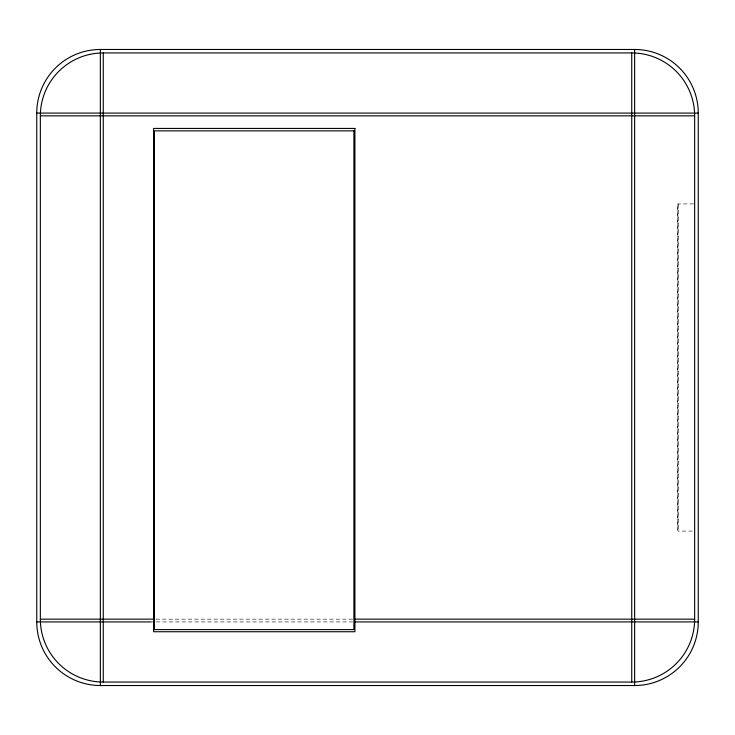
<?xml version="1.0" encoding="UTF-8"?>
<svg xmlns="http://www.w3.org/2000/svg" width="735" height="735" viewBox="0 0 735 735"><rect width="100%" height="100%" fill="white"/><g stroke="black" fill="none" stroke-linecap="round" stroke-linejoin="round"><path stroke-width="0.55" stroke-dasharray="3.67 2.76" d="M693.528 203.926L677.872 203.926L677.872 531.074L693.528 531.074M155.995 619.155L353.167 619.155M151.732 621.92L155.158 621.92M156.298 621.92L352.662 621.92M678.258 203.926L678.258 531.074M677.688 205.414L677.688 529.586"/><path stroke-width="1.1" d="M100.355 49.475L634.645 49.475A63.605 63.605 0 0 1 698.25 113.08L698.25 621.92A63.605 63.605 0 0 1 634.645 685.525L100.355 685.525A63.605 63.605 0 0 1 36.75 621.92L36.75 113.08A63.605 63.605 0 0 1 100.355 49.475L100.355 685.525M103.267 52.938L631.732 52.938A62.916 62.916 0 0 1 694.649 115.845L694.649 619.155A62.916 62.916 0 0 1 631.732 682.062L103.267 682.062A62.916 62.916 0 0 1 40.352 619.155L40.352 115.845A62.916 62.916 0 0 1 103.267 52.938L103.267 682.062M36.75 113.08L698.25 113.08M40.352 115.845L694.649 115.845M40.352 619.155L153.597 619.155M354.913 619.155L694.649 619.155M36.75 621.92L151.245 621.92M354.775 621.92L698.25 621.92M634.645 49.475L634.645 685.525M631.732 52.938L631.732 682.062M354.913 128.432L153.597 128.432L153.597 631.732L354.913 631.732L354.913 128.432M353.893 130.858L154.405 130.858L154.405 629.583L353.893 629.583L353.893 130.858"/></g></svg>
